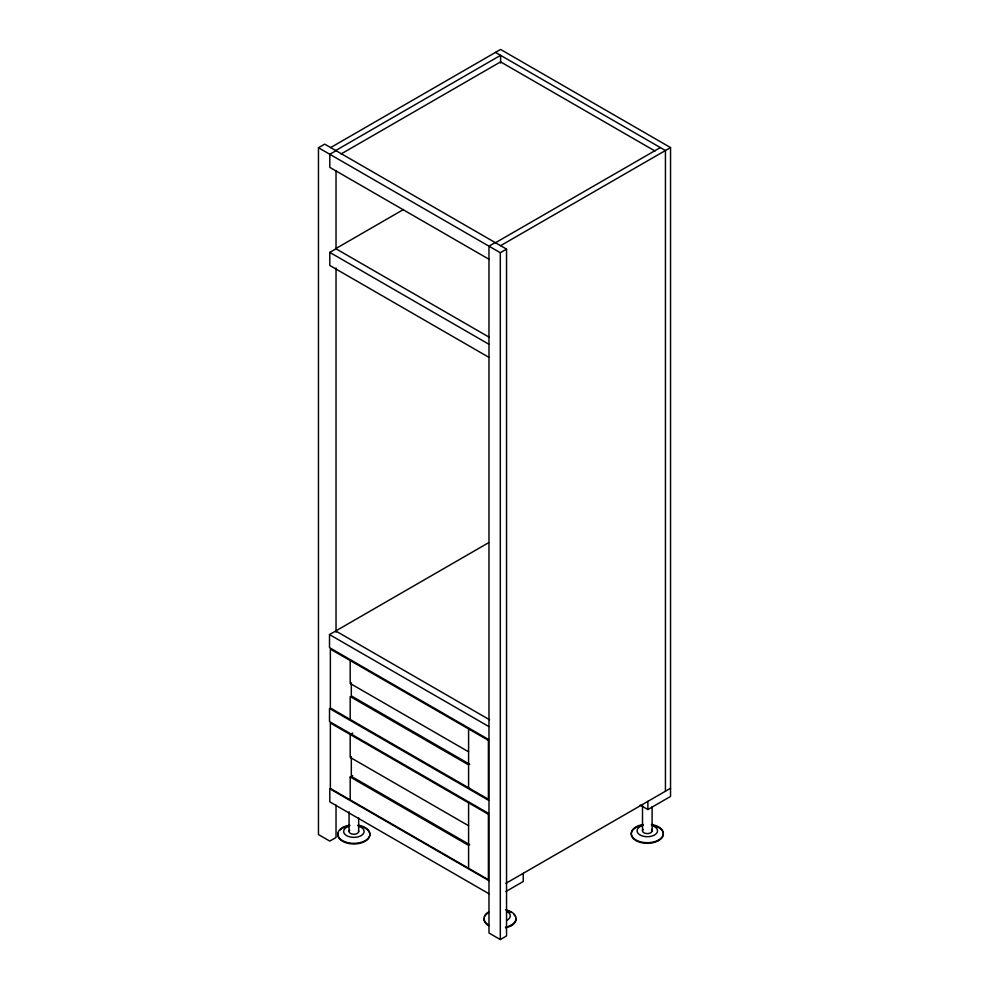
<?xml version="1.0" encoding="UTF-8"?>
<svg xmlns="http://www.w3.org/2000/svg" width="989" height="989" viewBox="0 0 989 989"><rect width="100%" height="100%" fill="white"/><g stroke="black" fill="none" stroke-linecap="round" stroke-linejoin="round"><path stroke-width="1.48" d="M506.813 920.363L507.27 920.03A10.249 5.922 0 0 0 507.27 911.648M336.025 805.095L336.025 837.51L329.794 841.107L318.458 834.568L318.458 147.732L324.701 144.134L506.541 249.117L506.541 935.953L500.31 939.55L488.974 933.01L488.974 246.174L495.205 242.577M330.647 147.571L500.595 49.45L670.542 147.571L670.542 796.466L647.882 809.546L640.155 805.083M335.741 150.513L500.595 55.335L500.595 63.061M336.025 150.674L329.794 154.272L329.794 167.351L488.974 259.254M341.057 153.987L500.595 61.874L655.015 151.033M403.537 209.483L335.741 248.635L488.838 337.014M488.974 357.375L329.794 265.472L329.794 252.393L336.025 248.795M495.489 242.738L660.343 147.571M500.595 245.68L670.542 147.571M318.458 147.732L500.31 252.714L506.541 249.117M488.69 739.549L329.51 647.647L329.51 634.567L488.628 542.701M352.677 733.047L350.193 734.481L350.193 757.376L468.588 825.728M350.193 799.891L350.193 776.995L352.677 775.561M505.911 883.338L670.542 788.282M505.923 891.497L523.255 881.496L523.255 873.324M495.489 52.392L665.436 150.513L665.436 791.225M329.794 252.393L488.974 344.296M335.741 630.97L489.58 719.782M329.51 634.567L488.69 726.47M468.588 751.813L350.193 683.461L350.193 660.565M469.713 764.25L351.318 695.885L351.318 682.806M468.588 764.893L350.193 696.54L350.193 719.436M488.69 800.385L329.51 708.483L329.51 721.562L488.69 813.465M469.713 844.705L351.318 776.353L351.318 756.721M350.193 776.995L468.588 845.36M488.974 880.68L329.794 788.777L329.794 801.856L488.974 893.759M658.637 839.982L658.637 840.613M652.11 806.752L652.11 830.871M647.882 801.362L647.882 809.546M642.504 805.108L642.504 830.735M511.35 925.024L511.35 925.655M500.31 252.714L500.31 939.55M468.588 728.918L468.588 787.788M468.588 802.833L468.588 868.255M358.673 817.952L358.673 831.526M349.068 811.796L349.068 831.39M342.54 827.558L342.54 828.189A16.022 9.247 0 0 1 345.853 826.717M336.025 170.738L336.025 249.451M336.025 267.982L336.025 632.231M651.528 829.474A4.809 2.769 0 0 1 650.626 832.812A4.809 2.769 0 0 1 644.803 833.171L643.827 832.713A4.809 2.769 0 0 1 643.209 829.363M651.454 824.505A16.022 9.247 0 0 1 660.429 838.746A16.022 9.247 0 0 1 634.184 838.746A16.022 9.247 0 0 1 643.159 824.505M651.454 825.135A16.022 9.247 0 0 1 660.429 839.377A16.022 9.247 0 0 1 634.184 839.377A16.022 9.247 0 0 1 643.159 825.135M652.431 825.679A10.249 5.922 0 0 1 655.163 834.605A10.249 5.922 0 0 1 639.45 834.605A10.249 5.922 0 0 1 642.182 825.679M358.537 830.809A4.809 2.769 0 0 1 356.708 833.702A4.809 2.769 0 0 1 351.367 833.826L350.39 833.368A4.809 2.769 0 0 1 349.76 830.018M358.018 825.16A16.022 9.247 0 0 1 366.993 839.401A16.022 9.247 0 0 1 340.748 839.401A16.022 9.247 0 0 1 349.723 825.16M367.747 830.105A16.022 9.247 0 0 1 355.966 843.901A16.022 9.247 0 0 1 338.399 832.33M339.993 830.105A16.022 9.247 0 0 1 341.601 828.782M347.09 826.347A16.022 9.247 0 0 1 349.723 825.79M358.018 825.79A16.022 9.247 0 0 1 360.639 826.347M361.875 826.717A16.022 9.247 0 0 1 366.993 829.425M358.995 826.334A10.249 5.922 0 0 1 361.727 835.26A10.249 5.922 0 0 1 346.014 835.26A10.249 5.922 0 0 1 348.746 826.334M505.503 909.781A16.022 9.247 0 0 1 516.048 918.472A16.022 9.247 0 0 1 505.503 927.175M488.69 925.024A16.022 9.247 0 0 1 488.69 911.932M516.048 919.115A16.022 9.247 0 0 1 505.503 927.806M488.69 925.655A16.022 9.247 0 0 1 484.004 919.115M484.548 916.716A16.022 9.247 0 0 1 488.69 912.563M508.037 911.092A16.022 9.247 0 0 1 511.35 912.563M513.897 914.479A16.022 9.247 0 0 1 515.504 916.716M488.405 740.365L330.363 649.118L330.363 707.988L488.405 799.236L488.405 740.365M488.405 814.281L330.363 723.033L330.363 788.443L488.405 879.703L488.405 814.281"/></g></svg>
